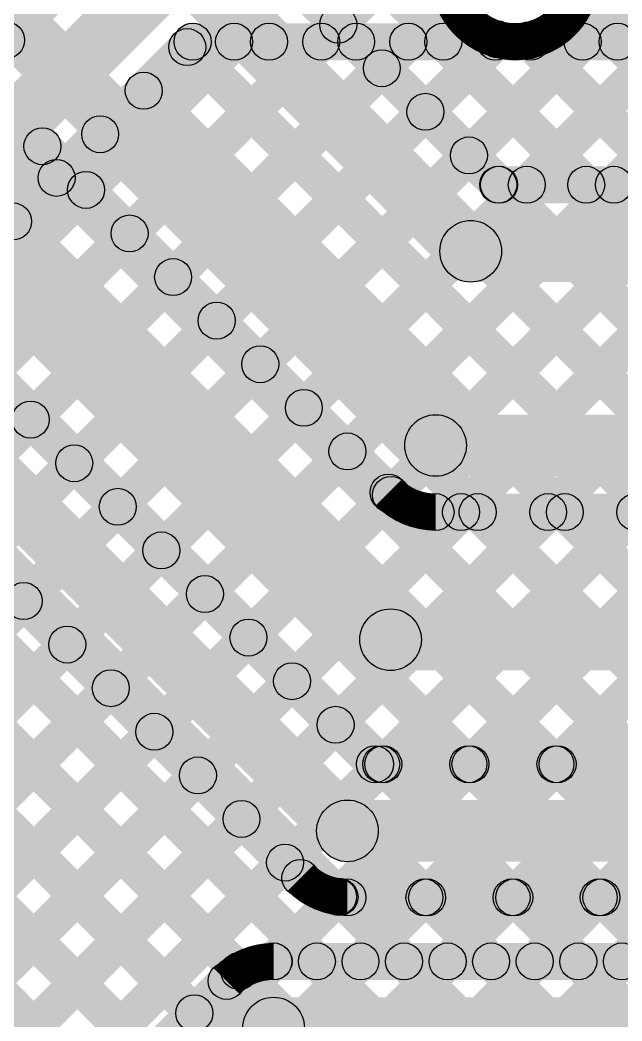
# Model space of a CAD drawing. Header units: millimetres. Extents: x 0 to 212, y 0 to 213.
# Drawn here: x 0.7971 to 1.0414, y 2.6189 to 3.0248 of the extents above; entities that cross this region are included whole.
import ezdxf

# ---------------------------------------------------------------- set-up
doc = ezdxf.new("R2010")
doc.units = ezdxf.units.MM
doc.header["$MEASUREMENT"] = 0
doc.layers.add('BottomLayer', color=5, linetype='Continuous')
doc.layers.add('TopLayer', color=1, linetype='Continuous')

msp = doc.modelspace()

# ---------------------------------------------------------------- hatches: boundary and pattern name
at = {"layer": 'BottomLayer'}
for points in [[(0.31871, 2.2987), (0.3081, 2.3093), (1.2051, 3.2063), (1.21571, 3.1957)], [(0.35407, 2.2987), (0.34346, 2.3093), (1.24046, 3.2063), (1.25107, 3.1957)], [(0.38942, 2.2987), (0.37881, 2.3093), (1.27582, 3.2063), (1.28642, 3.1957)], [(0.42478, 2.2987), (0.41417, 2.3093), (1.31117, 3.2063), (1.32178, 3.1957)], [(0.46013, 2.2987), (0.44953, 2.3093), (1.34653, 3.2063), (1.35713, 3.1957)], [(0.49549, 2.2987), (0.48488, 2.3093), (1.38188, 3.2063), (1.39249, 3.1957)], [(0.53084, 2.2987), (0.52024, 2.3093), (1.41724, 3.2063), (1.42784, 3.1957)], [(0.27722, 2.5047), (0.26662, 2.5153), (0.90793, 3.15661), (0.91853, 3.14601)], [(0.29012, 2.5047), (0.27951, 2.5153), (0.8316, 3.0674), (0.84221, 3.05679)], [(0.30484, 2.47416), (0.28716, 2.49184), (0.84716, 3.05184), (0.86484, 3.03416)], [(1.01764, 3.02735), (1.02824, 3.03796), (1.18489, 2.88131), (1.17428, 2.8707)], [(0.17729, 2.2987), (0.16668, 2.3093), (0.87868, 3.0213), (0.88929, 3.0107)], [(0.21265, 2.2987), (0.20204, 2.3093), (0.91404, 3.0213), (0.92465, 3.0107)], [(0.248, 2.2987), (0.23739, 2.3093), (0.94939, 3.0213), (0.96, 3.0107)], [(0.28336, 2.2987), (0.27275, 2.3093), (0.98475, 3.0213), (0.99536, 3.0107)], [(0.3204, 2.4586), (0.30979, 2.46921), (0.86188, 3.0213), (0.87249, 3.0107)], [(0.86718, 3.0085), (0.86718, 3.0235), (0.998, 3.0235), (0.998, 3.0085)], [(0.89287, 3.0107), (0.90348, 3.0213), (1.19173, 2.73305), (1.18112, 2.72245)], [(0.92823, 3.0107), (0.93883, 3.0213), (1.17589, 2.78425), (1.16528, 2.77364)], [(0.96358, 3.0107), (0.97419, 3.0213), (1.18592, 2.80957), (1.17531, 2.79896)], [(0.99834, 3.01129), (1.00895, 3.0219), (1.17893, 2.85191), (1.16833, 2.84131)], [(0.8597, 3.00851), (0.8703, 3.01912), (1.1796, 2.70983), (1.16899, 2.69922)], [(0.84202, 2.99084), (0.85263, 3.00144), (1.19587, 2.6582), (1.18526, 2.64759)], [(0.82434, 2.97316), (0.83495, 2.98377), (1.18135, 2.63736), (1.17075, 2.62675)], [(0.80666, 2.95548), (0.81727, 2.96609), (1.18386, 2.5995), (1.17326, 2.58889)], [(0.78899, 2.9378), (0.79959, 2.94841), (1.18376, 2.56424), (1.17315, 2.55364)], [(0.77131, 2.92013), (0.78192, 2.93073), (1.17955, 2.5331), (1.16894, 2.52249)], [(0.6352, 2.3677), (0.62459, 2.3783), (1.16974, 2.92346), (1.18035, 2.91285)], [(0.75363, 2.90245), (0.76424, 2.91305), (1.18456, 2.49273), (1.17396, 2.48212)], [(0.67055, 2.3677), (0.65995, 2.3783), (1.18305, 2.90141), (1.19366, 2.8908)], [(0.73595, 2.88477), (0.74656, 2.89538), (1.17566, 2.46628), (1.16505, 2.45567)], [(0.71828, 2.86709), (0.72888, 2.8777), (1.9852, 1.62138), (1.97459, 1.61078)], [(0.7006, 2.84941), (0.71121, 2.86002), (1.96752, 1.60371), (1.95691, 1.5931)], [(0.70591, 2.3677), (0.6953, 2.3783), (1.16839, 2.85139), (1.179, 2.84079)], [(0.68292, 2.83174), (0.69353, 2.84234), (1.94984, 1.58603), (1.93924, 1.57542)], [(0.73695, 2.36338), (0.72634, 2.37399), (1.17916, 2.8268), (1.18976, 2.81619)], [(0.66524, 2.81406), (0.67585, 2.82467), (1.93217, 1.56835), (1.92156, 1.55774)], [(0.64757, 2.79638), (0.65817, 2.80699), (1.91449, 1.55067), (1.90388, 1.54007)], [(0.62989, 2.7787), (0.64049, 2.78931), (1.89681, 1.53299), (1.8862, 1.52239)], [(0.75505, 2.34613), (0.74445, 2.35674), (1.16501, 2.77731), (1.17562, 2.7667)]]:
    msp.add_hatch(color=5, dxfattribs=at).paths.add_polyline_path(points)
h = msp.add_hatch(color=5, dxfattribs=at)
edge = h.paths.add_edge_path()
edge.add_arc((0.79146, 3.01665), 0.0075, 0, 360)
h = msp.add_hatch(color=5, dxfattribs=at)
edge = h.paths.add_edge_path()
edge.add_arc((1.00364, 3.0166), 0.0075, 0, 360)
h = msp.add_hatch(color=5, dxfattribs=at)
edge = h.paths.add_edge_path()
edge.add_arc((0.865, 3.01382), 0.0075, 0, 360)
h = msp.add_hatch(color=5, dxfattribs=at)
edge = h.paths.add_edge_path()
edge.add_arc((0.86718, 3.016), 0.0075, 0, 360)
h = msp.add_hatch(color=5, dxfattribs=at)
edge = h.paths.add_edge_path()
edge.add_arc((0.86718, 3.016), 0.0075, 0, 360)
h = msp.add_hatch(color=5, dxfattribs=at)
edge = h.paths.add_edge_path()
edge.add_arc((0.88399, 3.016), 0.0075, 0, 360)
h = msp.add_hatch(color=5, dxfattribs=at)
edge = h.paths.add_edge_path()
edge.add_arc((0.89817, 3.016), 0.0075, 0, 360)
h = msp.add_hatch(color=5, dxfattribs=at)
edge = h.paths.add_edge_path()
edge.add_arc((0.91934, 3.016), 0.0075, 0, 360)
h = msp.add_hatch(color=5, dxfattribs=at)
edge = h.paths.add_edge_path()
edge.add_arc((0.93353, 3.016), 0.0075, 0, 360)
h = msp.add_hatch(color=5, dxfattribs=at)
edge = h.paths.add_edge_path()
edge.add_arc((0.9547, 3.016), 0.0075, 0, 360)
h = msp.add_hatch(color=5, dxfattribs=at)
edge = h.paths.add_edge_path()
edge.add_arc((0.96888, 3.016), 0.0075, 0, 360)
h = msp.add_hatch(color=5, dxfattribs=at)
edge = h.paths.add_edge_path()
edge.add_arc((0.99005, 3.016), 0.0075, 0, 360)
h = msp.add_hatch(color=5, dxfattribs=at)
edge = h.paths.add_edge_path()
edge.add_arc((0.998, 3.016), 0.0075, 0, 360)
h = msp.add_hatch(color=5, dxfattribs=at)
edge = h.paths.add_edge_path()
edge.add_arc((0.998, 3.016), 0.0075, 0, 360)
h = msp.add_hatch(color=5, dxfattribs=at)
edge = h.paths.add_edge_path()
edge.add_arc((0.84732, 2.99614), 0.0075, 0, 360)
h = msp.add_hatch(color=5, dxfattribs=at)
edge = h.paths.add_edge_path()
edge.add_arc((0.82965, 2.97846), 0.0075, 0, 360)
h = msp.add_hatch(color=5, dxfattribs=at)
edge = h.paths.add_edge_path()
edge.add_arc((0.81197, 2.96078), 0.0075, 0, 360)
h = msp.add_hatch(color=5, dxfattribs=at)
edge = h.paths.add_edge_path()
edge.add_arc((0.79429, 2.94311), 0.0075, 0, 360)
at = {"layer": 'TopLayer'}
for points in [[(0.2149, 3.1937), (0.2255, 3.2043), (0.83781, 2.59199), (0.8272, 2.58139)], [(0.25025, 3.1937), (0.26086, 3.2043), (0.85549, 2.60967), (0.84488, 2.59907)], [(0.28561, 3.1937), (0.29621, 3.2043), (0.87317, 2.62735), (0.86256, 2.61674)], [(0.32096, 3.1937), (0.33157, 3.2043), (0.8914, 2.64447), (0.8808, 2.63386)], [(0.35632, 3.1937), (0.36692, 3.2043), (0.92288, 2.64834), (0.91228, 2.63774)], [(0.93157, 3.01762), (0.92096, 3.02822), (1.09704, 3.2043), (1.10765, 3.1937)], [(0.59607, 3.16608), (0.60668, 3.17668), (1.05506, 2.7283), (1.04445, 2.7177)], [(0.58112, 3.14567), (0.59173, 3.15627), (1.0197, 2.7283), (1.00909, 2.7177)], [(0.58112, 3.11031), (0.59173, 3.12092), (0.98434, 2.7283), (0.97374, 2.7177)], [(0.88112, 3.09315), (0.89173, 3.10376), (1.03219, 2.9633), (1.02158, 2.9527)], [(0.58112, 3.07496), (0.59173, 3.08556), (0.94899, 2.7283), (0.93838, 2.7177)], [(0.58112, 3.07245), (0.59173, 3.08306), (0.94649, 2.7283), (0.93588, 2.7177)], [(0.55059, 3.05774), (0.56826, 3.07541), (0.93884, 2.70484), (0.92116, 2.68716)], [(0.65059, 3.05274), (0.66826, 3.07041), (0.95632, 2.78236), (0.93864, 2.76468)], [(0.75059, 3.04974), (0.76826, 3.06741), (0.97458, 2.8611), (0.9569, 2.84342)], [(0.88112, 3.0578), (0.89173, 3.06841), (0.99683, 2.9633), (0.98622, 2.9527)], [(0.88112, 3.05745), (0.89173, 3.06806), (0.99649, 2.9633), (0.98588, 2.9527)], [(0.85059, 3.04274), (0.86826, 3.06041), (0.98884, 2.93984), (0.97116, 2.92216)], [(0.53503, 3.04218), (0.54564, 3.05279), (0.91621, 2.68221), (0.9056, 2.67161)], [(0.73503, 3.03418), (0.74564, 3.04479), (0.95195, 2.83847), (0.94134, 2.82786)], [(0.94924, 2.99994), (0.93864, 3.01055), (0.96728, 3.03919), (0.97789, 3.02858)], [(0.96692, 2.98226), (0.95631, 2.99287), (0.98568, 3.02223), (0.99628, 3.01163)], [(0.9846, 2.96458), (0.97399, 2.97519), (1.0201, 3.0213), (1.03071, 3.0107)], [(1.00807, 2.9527), (0.99746, 2.9633), (1.05546, 3.0213), (1.06607, 3.0107)], [(0.998, 3.0085), (0.998, 3.0235), (1.22782, 3.0235), (1.22782, 3.0085)], [(0.99894, 3.0107), (1.00954, 3.0213), (1.06754, 2.9633), (1.05694, 2.9527)], [(1.04342, 2.9527), (1.03282, 2.9633), (1.09081, 3.0213), (1.10142, 3.0107)], [(1.03429, 3.0107), (1.0449, 3.0213), (1.1029, 2.9633), (1.09229, 2.9527)], [(0.75371, 2.91047), (0.7431, 2.92108), (0.80092, 2.9789), (0.81153, 2.96829)], [(0.99118, 2.9505), (0.99118, 2.9655), (1.18162, 2.9655), (1.18162, 2.9505)], [(0.77139, 2.8928), (0.76078, 2.9034), (0.8186, 2.96122), (0.8292, 2.95061)], [(0.78907, 2.87512), (0.77846, 2.88572), (0.83628, 2.94354), (0.84688, 2.93293)], [(0.98, 2.9185), (0.98, 2.9435), (1.22126, 2.9435), (1.22126, 2.9185)], [(0.80674, 2.85744), (0.79614, 2.86805), (0.85395, 2.92586), (0.86456, 2.91526)], [(0.82442, 2.83976), (0.81381, 2.85037), (0.87163, 2.90819), (0.88224, 2.89758)], [(0.8421, 2.82208), (0.83149, 2.83269), (0.88931, 2.89051), (0.89992, 2.8799)], [(0.85978, 2.80441), (0.84917, 2.81501), (0.90699, 2.87283), (0.91759, 2.86222)], [(0.96574, 2.83976), (0.96574, 2.86476), (1.22126, 2.86476), (1.22126, 2.83976)], [(0.87745, 2.78673), (0.86685, 2.79734), (0.92466, 2.85515), (0.93527, 2.84455)], [(0.89513, 2.76905), (0.88453, 2.77966), (0.94237, 2.8375), (0.95297, 2.82689)], [(0.91281, 2.75137), (0.9022, 2.76198), (0.97079, 2.83056), (0.98139, 2.81996)], [(0.93049, 2.7337), (0.91988, 2.7443), (1.00614, 2.83056), (1.01675, 2.81996)], [(0.94984, 2.7177), (0.93924, 2.7283), (1.0415, 2.83056), (1.0521, 2.81996)], [(0.96574, 2.81776), (0.96574, 2.83276), (1.18162, 2.83276), (1.18162, 2.81776)], [(0.9852, 2.7177), (0.97459, 2.7283), (1.07685, 2.83056), (1.08746, 2.81996)], [(0.97754, 2.81996), (0.98815, 2.83056), (1.09041, 2.7283), (1.0798, 2.7177)], [(1.02055, 2.7177), (1.00995, 2.7283), (1.11221, 2.83056), (1.12281, 2.81996)], [(1.0129, 2.81996), (1.02351, 2.83056), (1.12577, 2.7283), (1.11516, 2.7177)], [(0.4081, 2.38808), (0.39749, 2.39869), (0.79331, 2.79451), (0.80392, 2.7839)], [(0.94748, 2.76102), (0.94748, 2.78602), (1.22126, 2.78602), (1.22126, 2.76102)], [(0.42578, 2.37041), (0.41517, 2.38101), (0.81099, 2.77683), (0.82159, 2.76622)], [(0.44345, 2.35273), (0.43285, 2.36334), (0.82866, 2.75915), (0.83927, 2.74855)], [(0.46113, 2.33505), (0.45053, 2.34566), (0.84634, 2.74147), (0.85695, 2.73087)], [(0.94118, 2.7155), (0.94118, 2.7305), (1.18248, 2.7305), (1.18248, 2.7155)], [(0.47881, 2.31737), (0.4682, 2.32798), (0.86402, 2.7238), (0.87463, 2.71319)], [(0.93, 2.6835), (0.93, 2.7085), (1.22004, 2.7085), (1.22004, 2.6835)], [(0.49649, 2.2997), (0.48588, 2.3103), (0.8817, 2.70612), (0.8923, 2.69551)], [(0.51416, 2.28202), (0.50356, 2.29263), (0.89937, 2.68844), (0.90998, 2.67784)], [(0.93, 2.6615), (0.93, 2.6765), (1.18081, 2.6765), (1.18081, 2.6615)], [(0.90524, 2.63774), (0.89463, 2.64834), (0.92086, 2.67458), (0.93147, 2.66397)], [(0.92148, 2.66389), (0.93209, 2.6745), (0.95824, 2.64834), (0.94763, 2.63774)], [(0.94059, 2.63774), (0.92999, 2.64834), (0.95595, 2.6743), (0.96655, 2.6637)], [(0.95703, 2.6637), (0.96763, 2.6743), (0.99359, 2.64834), (0.98299, 2.63774)], [(0.97595, 2.63774), (0.96534, 2.64834), (0.9913, 2.6743), (1.00191, 2.6637)], [(0.99238, 2.6637), (1.00299, 2.6743), (1.02895, 2.64834), (1.01834, 2.63774)], [(1.0113, 2.63774), (1.0007, 2.64834), (1.02666, 2.6743), (1.03726, 2.6637)], [(1.02774, 2.6637), (1.03834, 2.6743), (1.06431, 2.64834), (1.0537, 2.63774)], [(1.04666, 2.63774), (1.03605, 2.64834), (1.06201, 2.6743), (1.07262, 2.6637)], [(0.90004, 2.63554), (0.90004, 2.65054), (1.18162, 2.65054), (1.18162, 2.63554)], [(0.61621, 2.35979), (0.6056, 2.3704), (0.87564, 2.64043), (0.88625, 2.62983)], [(0.90004, 2.60354), (0.90004, 2.62854), (1.22126, 2.62854), (1.22126, 2.60354)], [(0.63884, 2.33716), (0.62116, 2.35484), (0.8912, 2.62488), (0.90888, 2.6072)]]:
    msp.add_hatch(color=1, dxfattribs=at).paths.add_polyline_path(points)
h = msp.add_hatch(color=1, dxfattribs=at)
edge = h.paths.add_edge_path()
edge.add_arc((0.92626, 3.02292), 0.0075, 0, 360)
h = msp.add_hatch(color=1, dxfattribs=at)
edge = h.paths.add_edge_path()
edge.add_arc((0.99098, 3.01693), 0.0075, 0, 360)
h = msp.add_hatch(color=1, dxfattribs=at)
edge = h.paths.add_edge_path()
edge.add_arc((0.998, 3.016), 0.0075, 0, 360)
h = msp.add_hatch(color=1, dxfattribs=at)
edge = h.paths.add_edge_path()
edge.add_arc((0.998, 3.016), 0.0075, 0, 360)
h = msp.add_hatch(color=1, dxfattribs=at)
edge = h.paths.add_edge_path()
edge.add_arc((1.00424, 3.016), 0.0075, 0, 360)
h = msp.add_hatch(color=1, dxfattribs=at)
edge = h.paths.add_edge_path()
edge.add_arc((1.02541, 3.016), 0.0075, 0, 360)
h = msp.add_hatch(color=1, dxfattribs=at)
edge = h.paths.add_edge_path()
edge.add_arc((1.03959, 3.016), 0.0075, 0, 360)
h = msp.add_hatch(color=1, dxfattribs=at)
edge = h.paths.add_edge_path()
edge.add_arc((0.94394, 3.00524), 0.0075, 0, 360)
h = msp.add_hatch(color=1, dxfattribs=at)
edge = h.paths.add_edge_path()
edge.add_arc((0.96162, 2.98757), 0.0075, 0, 360)
h = msp.add_hatch(color=1, dxfattribs=at)
edge = h.paths.add_edge_path()
edge.add_arc((0.80622, 2.97359), 0.0075, 0, 360)
h = msp.add_hatch(color=1, dxfattribs=at)
edge = h.paths.add_edge_path()
edge.add_arc((0.9793, 2.96989), 0.0075, 0, 360)
h = msp.add_hatch(color=1, dxfattribs=at)
edge = h.paths.add_edge_path()
edge.add_arc((0.8239, 2.95591), 0.0075, 0, 360)
h = msp.add_hatch(color=1, dxfattribs=at)
edge = h.paths.add_edge_path()
edge.add_arc((0.99118, 2.958), 0.0075, 0, 360)
h = msp.add_hatch(color=1, dxfattribs=at)
edge = h.paths.add_edge_path()
edge.add_arc((0.99118, 2.958), 0.0075, 0, 360)
h = msp.add_hatch(color=1, dxfattribs=at)
edge = h.paths.add_edge_path()
edge.add_arc((0.99153, 2.958), 0.0075, 0, 360)
h = msp.add_hatch(color=1, dxfattribs=at)
edge = h.paths.add_edge_path()
edge.add_arc((1.00276, 2.958), 0.0075, 0, 360)
h = msp.add_hatch(color=1, dxfattribs=at)
edge = h.paths.add_edge_path()
edge.add_arc((1.02688, 2.958), 0.0075, 0, 360)
h = msp.add_hatch(color=1, dxfattribs=at)
edge = h.paths.add_edge_path()
edge.add_arc((1.03812, 2.958), 0.0075, 0, 360)
h = msp.add_hatch(color=1, dxfattribs=at)
edge = h.paths.add_edge_path()
edge.add_arc((0.84158, 2.93824), 0.0075, 0, 360)
h = msp.add_hatch(color=1, dxfattribs=at)
edge = h.paths.add_edge_path()
edge.add_arc((0.98, 2.931), 0.0125, 0, 360)
h = msp.add_hatch(color=1, dxfattribs=at)
edge = h.paths.add_edge_path()
edge.add_arc((0.98, 2.931), 0.0125, 0, 360)
h = msp.add_hatch(color=1, dxfattribs=at)
edge = h.paths.add_edge_path()
edge.add_arc((0.85926, 2.92056), 0.0075, 0, 360)
h = msp.add_hatch(color=1, dxfattribs=at)
edge = h.paths.add_edge_path()
edge.add_arc((0.87693, 2.90288), 0.0075, 0, 360)
h = msp.add_hatch(color=1, dxfattribs=at)
edge = h.paths.add_edge_path()
edge.add_arc((0.89461, 2.8852), 0.0075, 0, 360)
h = msp.add_hatch(color=1, dxfattribs=at)
edge = h.paths.add_edge_path()
edge.add_arc((0.91229, 2.86753), 0.0075, 0, 360)
h = msp.add_hatch(color=1, dxfattribs=at)
edge = h.paths.add_edge_path()
edge.add_arc((0.80144, 2.86274), 0.0075, 0, 360)
h = msp.add_hatch(color=1, dxfattribs=at)
edge = h.paths.add_edge_path()
edge.add_arc((0.96574, 2.85226), 0.0125, 0, 360)
h = msp.add_hatch(color=1, dxfattribs=at)
edge = h.paths.add_edge_path()
edge.add_arc((0.96574, 2.85226), 0.0125, 0, 360)
h = msp.add_hatch(color=1, dxfattribs=at)
edge = h.paths.add_edge_path()
edge.add_arc((0.92997, 2.84985), 0.0075, 0, 360)
h = msp.add_hatch(color=1, dxfattribs=at)
edge = h.paths.add_edge_path()
edge.add_arc((0.81912, 2.84507), 0.0075, 0, 360)
h = msp.add_hatch(color=1, dxfattribs=at)
edge = h.paths.add_edge_path()
edge.add_arc((0.94665, 2.83317), 0.0075, 0, 360)
h = msp.add_hatch(color=1, dxfattribs=at)
edge = h.paths.add_edge_path()
edge.add_arc((0.94665, 2.83317), 0.0075, 0, 360)
h = msp.add_hatch(color=1, dxfattribs=at)
edge = h.paths.add_edge_path()
edge.add_arc((0.94665, 2.83317), 0.0075, 0, 360)
h = msp.add_hatch(color=1, dxfattribs=at)
edge = h.paths.add_edge_path()
edge.add_arc((0.94767, 2.8322), 0.0075, 0, 360)
h = msp.add_hatch(color=1, dxfattribs=at)
edge = h.paths.add_edge_path()
edge.add_arc((0.8368, 2.82739), 0.0075, 0, 360)
h = msp.add_hatch(color=1, dxfattribs=at)
edge = h.paths.add_edge_path()
edge.add_arc((0.96574, 2.82526), 0.0075, 0, 360)
h = msp.add_hatch(color=1, dxfattribs=at)
edge = h.paths.add_edge_path()
edge.add_arc((0.96574, 2.82526), 0.0075, 0, 360)
h = msp.add_hatch(color=1, dxfattribs=at)
edge = h.paths.add_edge_path()
edge.add_arc((0.96574, 2.82526), 0.0075, 0, 360)
h = msp.add_hatch(color=1, dxfattribs=at)
edge = h.paths.add_edge_path()
edge.add_arc((0.97609, 2.82526), 0.0075, 0, 360)
h = msp.add_hatch(color=1, dxfattribs=at)
edge = h.paths.add_edge_path()
edge.add_arc((0.98285, 2.82526), 0.0075, 0, 360)
h = msp.add_hatch(color=1, dxfattribs=at)
edge = h.paths.add_edge_path()
edge.add_arc((1.01144, 2.82526), 0.0075, 0, 360)
h = msp.add_hatch(color=1, dxfattribs=at)
edge = h.paths.add_edge_path()
edge.add_arc((1.0182, 2.82526), 0.0075, 0, 360)
h = msp.add_hatch(color=1, dxfattribs=at)
edge = h.paths.add_edge_path()
edge.add_arc((1.0468, 2.82526), 0.0075, 0, 360)
h = msp.add_hatch(color=1, dxfattribs=at)
edge = h.paths.add_edge_path()
edge.add_arc((0.85447, 2.80971), 0.0075, 0, 360)
h = msp.add_hatch(color=1, dxfattribs=at)
edge = h.paths.add_edge_path()
edge.add_arc((0.79861, 2.7892), 0.0075, 0, 360)
h = msp.add_hatch(color=1, dxfattribs=at)
edge = h.paths.add_edge_path()
edge.add_arc((0.87215, 2.79203), 0.0075, 0, 360)
h = msp.add_hatch(color=1, dxfattribs=at)
edge = h.paths.add_edge_path()
edge.add_arc((0.94748, 2.77352), 0.0125, 0, 360)
h = msp.add_hatch(color=1, dxfattribs=at)
edge = h.paths.add_edge_path()
edge.add_arc((0.94748, 2.77352), 0.0125, 0, 360)
h = msp.add_hatch(color=1, dxfattribs=at)
edge = h.paths.add_edge_path()
edge.add_arc((0.88983, 2.77436), 0.0075, 0, 360)
h = msp.add_hatch(color=1, dxfattribs=at)
edge = h.paths.add_edge_path()
edge.add_arc((0.81629, 2.77153), 0.0075, 0, 360)
h = msp.add_hatch(color=1, dxfattribs=at)
edge = h.paths.add_edge_path()
edge.add_arc((0.90751, 2.75668), 0.0075, 0, 360)
h = msp.add_hatch(color=1, dxfattribs=at)
edge = h.paths.add_edge_path()
edge.add_arc((0.83397, 2.75385), 0.0075, 0, 360)
h = msp.add_hatch(color=1, dxfattribs=at)
edge = h.paths.add_edge_path()
edge.add_arc((0.92518, 2.739), 0.0075, 0, 360)
h = msp.add_hatch(color=1, dxfattribs=at)
edge = h.paths.add_edge_path()
edge.add_arc((0.85164, 2.73617), 0.0075, 0, 360)
h = msp.add_hatch(color=1, dxfattribs=at)
edge = h.paths.add_edge_path()
edge.add_arc((0.94118, 2.723), 0.0075, 0, 360)
h = msp.add_hatch(color=1, dxfattribs=at)
edge = h.paths.add_edge_path()
edge.add_arc((0.94118, 2.723), 0.0075, 0, 360)
h = msp.add_hatch(color=1, dxfattribs=at)
edge = h.paths.add_edge_path()
edge.add_arc((0.94369, 2.723), 0.0075, 0, 360)
h = msp.add_hatch(color=1, dxfattribs=at)
edge = h.paths.add_edge_path()
edge.add_arc((0.94454, 2.723), 0.0075, 0, 360)
h = msp.add_hatch(color=1, dxfattribs=at)
edge = h.paths.add_edge_path()
edge.add_arc((0.97904, 2.723), 0.0075, 0, 360)
h = msp.add_hatch(color=1, dxfattribs=at)
edge = h.paths.add_edge_path()
edge.add_arc((0.9799, 2.723), 0.0075, 0, 360)
h = msp.add_hatch(color=1, dxfattribs=at)
edge = h.paths.add_edge_path()
edge.add_arc((1.0144, 2.723), 0.0075, 0, 360)
h = msp.add_hatch(color=1, dxfattribs=at)
edge = h.paths.add_edge_path()
edge.add_arc((1.01525, 2.723), 0.0075, 0, 360)
h = msp.add_hatch(color=1, dxfattribs=at)
edge = h.paths.add_edge_path()
edge.add_arc((0.86932, 2.71849), 0.0075, 0, 360)
h = msp.add_hatch(color=1, dxfattribs=at)
edge = h.paths.add_edge_path()
edge.add_arc((0.887, 2.70082), 0.0075, 0, 360)
h = msp.add_hatch(color=1, dxfattribs=at)
edge = h.paths.add_edge_path()
edge.add_arc((0.93, 2.696), 0.0125, 0, 360)
h = msp.add_hatch(color=1, dxfattribs=at)
edge = h.paths.add_edge_path()
edge.add_arc((0.93, 2.696), 0.0125, 0, 360)
h = msp.add_hatch(color=1, dxfattribs=at)
edge = h.paths.add_edge_path()
edge.add_arc((0.90468, 2.68314), 0.0075, 0, 360)
h = msp.add_hatch(color=1, dxfattribs=at)
edge = h.paths.add_edge_path()
edge.add_arc((0.91091, 2.67691), 0.0075, 0, 360)
h = msp.add_hatch(color=1, dxfattribs=at)
edge = h.paths.add_edge_path()
edge.add_arc((0.91091, 2.67691), 0.0075, 0, 360)
h = msp.add_hatch(color=1, dxfattribs=at)
edge = h.paths.add_edge_path()
edge.add_arc((0.91091, 2.67691), 0.0075, 0, 360)
h = msp.add_hatch(color=1, dxfattribs=at)
edge = h.paths.add_edge_path()
edge.add_arc((0.92617, 2.66927), 0.0075, 0, 360)
h = msp.add_hatch(color=1, dxfattribs=at)
edge = h.paths.add_edge_path()
edge.add_arc((0.92678, 2.66919), 0.0075, 0, 360)
h = msp.add_hatch(color=1, dxfattribs=at)
edge = h.paths.add_edge_path()
edge.add_arc((0.93, 2.669), 0.0075, 0, 360)
h = msp.add_hatch(color=1, dxfattribs=at)
edge = h.paths.add_edge_path()
edge.add_arc((0.93, 2.669), 0.0075, 0, 360)
h = msp.add_hatch(color=1, dxfattribs=at)
edge = h.paths.add_edge_path()
edge.add_arc((0.93, 2.669), 0.0075, 0, 360)
h = msp.add_hatch(color=1, dxfattribs=at)
edge = h.paths.add_edge_path()
edge.add_arc((0.96125, 2.669), 0.0075, 0, 360)
h = msp.add_hatch(color=1, dxfattribs=at)
edge = h.paths.add_edge_path()
edge.add_arc((0.96233, 2.669), 0.0075, 0, 360)
h = msp.add_hatch(color=1, dxfattribs=at)
edge = h.paths.add_edge_path()
edge.add_arc((0.99661, 2.669), 0.0075, 0, 360)
h = msp.add_hatch(color=1, dxfattribs=at)
edge = h.paths.add_edge_path()
edge.add_arc((0.99769, 2.669), 0.0075, 0, 360)
h = msp.add_hatch(color=1, dxfattribs=at)
edge = h.paths.add_edge_path()
edge.add_arc((1.03196, 2.669), 0.0075, 0, 360)
h = msp.add_hatch(color=1, dxfattribs=at)
edge = h.paths.add_edge_path()
edge.add_arc((1.03304, 2.669), 0.0075, 0, 360)
h = msp.add_hatch(color=1, dxfattribs=at)
edge = h.paths.add_edge_path()
edge.add_arc((0.89993, 2.64304), 0.0075, 0, 360)
h = msp.add_hatch(color=1, dxfattribs=at)
edge = h.paths.add_edge_path()
edge.add_arc((0.90004, 2.64304), 0.0075, 0, 360)
h = msp.add_hatch(color=1, dxfattribs=at)
edge = h.paths.add_edge_path()
edge.add_arc((0.90004, 2.64304), 0.0075, 0, 360)
h = msp.add_hatch(color=1, dxfattribs=at)
edge = h.paths.add_edge_path()
edge.add_arc((0.90004, 2.64304), 0.0075, 0, 360)
h = msp.add_hatch(color=1, dxfattribs=at)
edge = h.paths.add_edge_path()
edge.add_arc((0.91758, 2.64304), 0.0075, 0, 360)
h = msp.add_hatch(color=1, dxfattribs=at)
edge = h.paths.add_edge_path()
edge.add_arc((0.93529, 2.64304), 0.0075, 0, 360)
h = msp.add_hatch(color=1, dxfattribs=at)
edge = h.paths.add_edge_path()
edge.add_arc((0.95294, 2.64304), 0.0075, 0, 360)
h = msp.add_hatch(color=1, dxfattribs=at)
edge = h.paths.add_edge_path()
edge.add_arc((0.97065, 2.64304), 0.0075, 0, 360)
h = msp.add_hatch(color=1, dxfattribs=at)
edge = h.paths.add_edge_path()
edge.add_arc((0.98829, 2.64304), 0.0075, 0, 360)
h = msp.add_hatch(color=1, dxfattribs=at)
edge = h.paths.add_edge_path()
edge.add_arc((1.006, 2.64304), 0.0075, 0, 360)
h = msp.add_hatch(color=1, dxfattribs=at)
edge = h.paths.add_edge_path()
edge.add_arc((1.02365, 2.64304), 0.0075, 0, 360)
h = msp.add_hatch(color=1, dxfattribs=at)
edge = h.paths.add_edge_path()
edge.add_arc((1.04136, 2.64304), 0.0075, 0, 360)
h = msp.add_hatch(color=1, dxfattribs=at)
edge = h.paths.add_edge_path()
edge.add_arc((0.8861, 2.63916), 0.0075, 0, 360)
h = msp.add_hatch(color=1, dxfattribs=at)
edge = h.paths.add_edge_path()
edge.add_arc((0.88095, 2.63513), 0.0075, 0, 360)
h = msp.add_hatch(color=1, dxfattribs=at)
edge = h.paths.add_edge_path()
edge.add_arc((0.88095, 2.63513), 0.0075, 0, 360)
h = msp.add_hatch(color=1, dxfattribs=at)
edge = h.paths.add_edge_path()
edge.add_arc((0.88095, 2.63513), 0.0075, 0, 360)
h = msp.add_hatch(color=1, dxfattribs=at)
edge = h.paths.add_edge_path()
edge.add_arc((0.86786, 2.62205), 0.0075, 0, 360)
h = msp.add_hatch(color=1, dxfattribs=at)
edge = h.paths.add_edge_path()
edge.add_arc((0.90004, 2.61604), 0.0125, 0, 360)
h = msp.add_hatch(color=1, dxfattribs=at)
edge = h.paths.add_edge_path()
edge.add_arc((0.90004, 2.61604), 0.0125, 0, 360)

# ---------------------------------------------------------------- linework, layer by layer
at = {"layer": 'BottomLayer', "const_width": 0.015}
msp.add_lwpolyline([(1.025, 3.043, -0.414214), (0.998, 3.016)], format="xyb", dxfattribs=at)
at = {"layer": 'BottomLayer'}
for centre in [(0.79146, 3.01665), (1.00364, 3.0166), (0.865, 3.01382), (0.86718, 3.016), (0.86718, 3.016), (0.88399, 3.016), (0.89817, 3.016), (0.91934, 3.016), (0.93353, 3.016), (0.9547, 3.016), (0.96888, 3.016), (0.99005, 3.016), (0.998, 3.016), (0.998, 3.016), (0.84732, 2.99614), (0.82965, 2.97846), (0.81197, 2.96078), (0.79429, 2.94311)]:
    msp.add_circle(centre, 0.0075, dxfattribs=at)
at = {"layer": 'TopLayer', "const_width": 0.015}
for points in [[(0.998, 3.016, -1), (0.998, 3.07)], [(0.96574, 2.82526, -0.198912), (0.94665, 2.83317)], [(0.96574, 2.82526, -0.198912), (0.94665, 2.83317)], [(0.93, 2.669, -0.198912), (0.91091, 2.67691)], [(0.93, 2.669, -0.198912), (0.91091, 2.67691)], [(0.88095, 2.63513, -0.198912), (0.90004, 2.64304)], [(0.88095, 2.63513, -0.198912), (0.90004, 2.64304)]]:
    msp.add_lwpolyline(points, format="xyb", dxfattribs=at)
at = {"layer": 'TopLayer'}
for centre, radius in [((0.92626, 3.02292), 0.0075), ((0.99098, 3.01693), 0.0075), ((0.998, 3.016), 0.0075), ((0.998, 3.016), 0.0075), ((1.00424, 3.016), 0.0075), ((1.02541, 3.016), 0.0075), ((1.03959, 3.016), 0.0075), ((0.94394, 3.00524), 0.0075), ((0.96162, 2.98757), 0.0075), ((0.80622, 2.97359), 0.0075), ((0.9793, 2.96989), 0.0075), ((0.8239, 2.95591), 0.0075), ((0.99118, 2.958), 0.0075), ((0.99118, 2.958), 0.0075), ((0.99153, 2.958), 0.0075), ((1.00276, 2.958), 0.0075), ((1.02688, 2.958), 0.0075), ((1.03812, 2.958), 0.0075), ((0.84158, 2.93824), 0.0075), ((0.98, 2.931), 0.0125), ((0.98, 2.931), 0.0125), ((0.85926, 2.92056), 0.0075), ((0.87693, 2.90288), 0.0075), ((0.89461, 2.8852), 0.0075), ((0.91229, 2.86753), 0.0075), ((0.80144, 2.86274), 0.0075), ((0.96574, 2.85226), 0.0125), ((0.96574, 2.85226), 0.0125), ((0.92997, 2.84985), 0.0075), ((0.81912, 2.84507), 0.0075), ((0.94665, 2.83317), 0.0075), ((0.94665, 2.83317), 0.0075), ((0.94665, 2.83317), 0.0075), ((0.94767, 2.8322), 0.0075), ((0.8368, 2.82739), 0.0075), ((0.96574, 2.82526), 0.0075), ((0.96574, 2.82526), 0.0075), ((0.96574, 2.82526), 0.0075), ((0.97609, 2.82526), 0.0075), ((0.98285, 2.82526), 0.0075), ((1.01144, 2.82526), 0.0075), ((1.0182, 2.82526), 0.0075), ((1.0468, 2.82526), 0.0075), ((0.85447, 2.80971), 0.0075), ((0.79861, 2.7892), 0.0075), ((0.87215, 2.79203), 0.0075), ((0.94748, 2.77352), 0.0125), ((0.94748, 2.77352), 0.0125), ((0.88983, 2.77436), 0.0075), ((0.81629, 2.77153), 0.0075), ((0.90751, 2.75668), 0.0075), ((0.83397, 2.75385), 0.0075), ((0.92518, 2.739), 0.0075), ((0.85164, 2.73617), 0.0075), ((0.94118, 2.723), 0.0075), ((0.94118, 2.723), 0.0075), ((0.94369, 2.723), 0.0075), ((0.94454, 2.723), 0.0075), ((0.97904, 2.723), 0.0075), ((0.9799, 2.723), 0.0075), ((1.0144, 2.723), 0.0075), ((1.01525, 2.723), 0.0075), ((0.86932, 2.71849), 0.0075), ((0.887, 2.70082), 0.0075), ((0.93, 2.696), 0.0125), ((0.93, 2.696), 0.0125), ((0.90468, 2.68314), 0.0075), ((0.91091, 2.67691), 0.0075), ((0.91091, 2.67691), 0.0075), ((0.91091, 2.67691), 0.0075), ((0.92617, 2.66927), 0.0075), ((0.92678, 2.66919), 0.0075), ((0.93, 2.669), 0.0075), ((0.93, 2.669), 0.0075), ((0.93, 2.669), 0.0075), ((0.96125, 2.669), 0.0075), ((0.96233, 2.669), 0.0075), ((0.99661, 2.669), 0.0075), ((0.99769, 2.669), 0.0075), ((1.03196, 2.669), 0.0075), ((1.03304, 2.669), 0.0075), ((0.89993, 2.64304), 0.0075), ((0.90004, 2.64304), 0.0075), ((0.90004, 2.64304), 0.0075), ((0.90004, 2.64304), 0.0075), ((0.91758, 2.64304), 0.0075), ((0.93529, 2.64304), 0.0075), ((0.95294, 2.64304), 0.0075), ((0.97065, 2.64304), 0.0075), ((0.98829, 2.64304), 0.0075), ((1.006, 2.64304), 0.0075), ((1.02365, 2.64304), 0.0075), ((1.04136, 2.64304), 0.0075), ((0.8861, 2.63916), 0.0075), ((0.88095, 2.63513), 0.0075), ((0.88095, 2.63513), 0.0075), ((0.88095, 2.63513), 0.0075), ((0.86786, 2.62205), 0.0075), ((0.90004, 2.61604), 0.0125), ((0.90004, 2.61604), 0.0125)]:
    msp.add_circle(centre, radius, dxfattribs=at)

doc.saveas('drawing.dxf')
